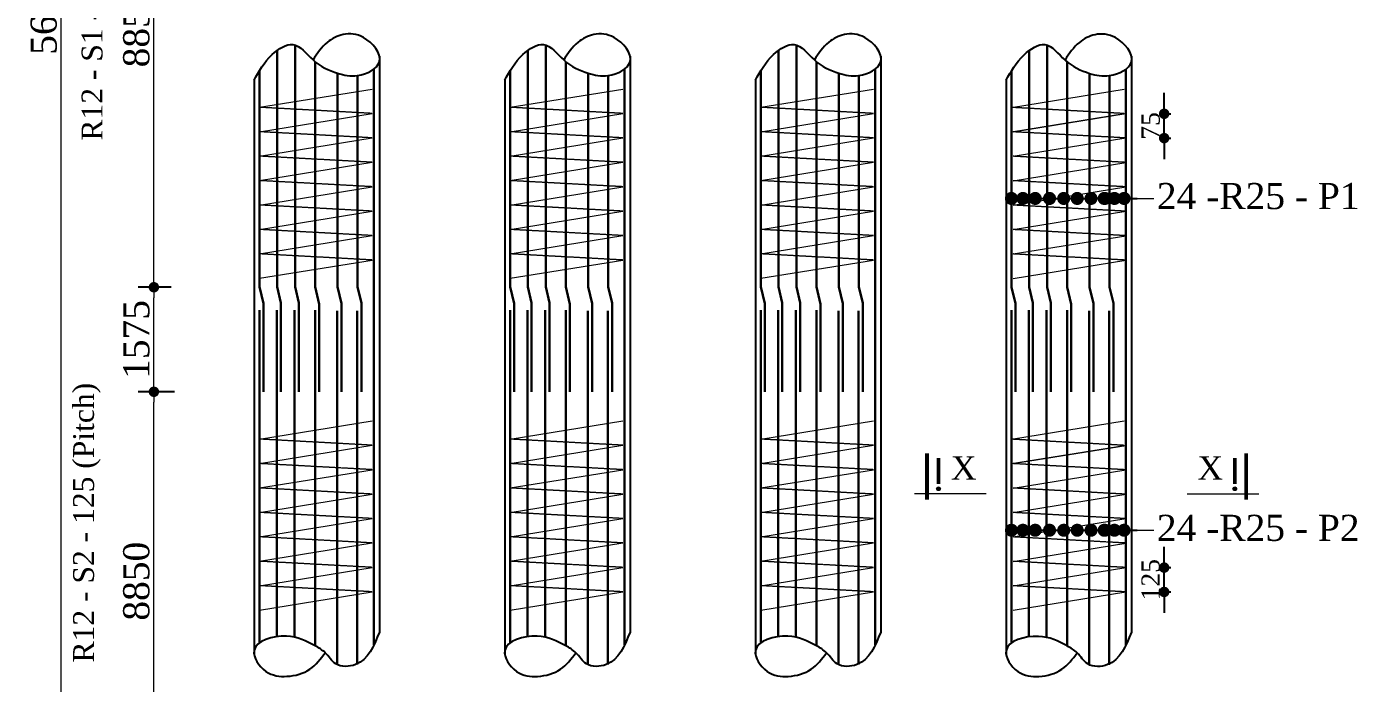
# Model space of a CAD drawing. Header units: millimetres. Extents: x -452357 to 35267, y 81803 to 461763.
# Drawn here: x -189205 to -176463, y 279962 to 286249 of the extents above; entities that cross this region are included whole.
import ezdxf

# ---------------------------------------------------------------- set-up
doc = ezdxf.new("R2010")
doc.units = ezdxf.units.MM
doc.header["$PDMODE"] = 2
doc.linetypes.add('DASHEDX2', pattern=[38.1, 25.4, -12.7])
doc.layers.get('Defpoints').update_dxf_attribs({"lineweight": 13})
for name, color, linetype, lineweight in [('Binder', 136, 'Continuous', 15), ('dim', 96, 'Continuous', 25), ('Dimision', 96, 'Continuous', 18), ('Reinf.', 12, 'Continuous', 30), ('Text', 7, 'Continuous', 15)]:
    doc.layers.add(name, color=color, linetype=linetype, lineweight=lineweight)
doc.layers.add('Pire Line', color=11, linetype='Continuous')
doc.styles.get("Standard").update_dxf_attribs({"font": 'times.ttf'})
doc.dimstyles.new('ISO-25', dxfattribs={"dimtxt": 175, "dimasz": 100, "dimexe": 65, "dimexo": 115.625, "dimgap": 40, "dimtad": 1, "dimtoh": 1, "dimdec": 0, "dimtxsty": 'Standard', "dimblk": 'DOT', "dimcen": 300, "dimclrd": 256, "dimclre": 256, "dimclrt": 256, "dimadec": 0, "dimazin": 0, "dimtfac": 1, "dimtdec": 0, "dimtix": 1, "dimtmove": 0, "dimatfit": 3, "dimldrblk": 'DOT', "dimfxl": 75, "dimlwd": -1, "dimarcsym": 0})

# ---------------------------------------------------------------- blocks, each defined once
blk = doc.blocks.new('_Dot')
at = {"color": 0, "linetype": 'ByBlock', "lineweight": -2}
blk.add_line((-0.5, 0), (-1, 0), dxfattribs=at)
at = {"color": 0, "linetype": 'ByBlock', "const_width": 0.5}
blk.add_lwpolyline([(-0.25, 0, 1), (0.25, 0, 1)], format="xyb", close=True, dxfattribs=at)
blk = doc.blocks.new('*D359')
at = {"layer": 'Defpoints', "color": 0, "ltscale": 3, "transparency": 16777216}
for p in [(-187986, 283754), (-187703, 283754), (-187673, 282753)]:
    blk.add_point(p, dxfattribs=at)
at = {"layer": 'Dimision', "color": 1, "lineweight": -2, "ltscale": 3, "transparency": 16777216}
for p, q in [((-187819, 283754), (-188136, 283754)), ((-187788, 282753), (-188136, 282753))]:
    blk.add_line(p, q, dxfattribs=at)
at = {"layer": 'Dimision', "ltscale": 3, "transparency": 16777216}
blk.add_line((-187986, 282853), (-187986, 283654), dxfattribs=at)
at = {"layer": 'Dimision', "ltscale": 3, "transparency": 16777216, "xscale": 100, "yscale": 100, "zscale": 100}
for p, rotation in [((-187986, 283754), 90), ((-187986, 282753), 270)]:
    blk.add_blockref('_Dot', p, dxfattribs=dict(at, rotation=rotation))
at = {"layer": 'Dimision', "ltscale": 3, "transparency": 16777216, "insert": (-188153, 283254), "char_height": 250, "attachment_point": 5, "rotation": 90}
blk.add_mtext('1575', dxfattribs=at)
blk = doc.blocks.new('*D361')
at = {"layer": 'Defpoints', "color": 0, "ltscale": 3, "transparency": 16777216}
for p in [(-187986, 282753), (-187673, 282753), (-187703, 279126)]:
    blk.add_point(p, dxfattribs=at)
at = {"layer": 'Dimision', "color": 1, "lineweight": -2, "ltscale": 3, "transparency": 16777216}
for p, q in [((-187788, 282753), (-188136, 282753)), ((-187819, 279126), (-188136, 279126))]:
    blk.add_line(p, q, dxfattribs=at)
at = {"layer": 'Dimision', "ltscale": 3, "transparency": 16777216}
blk.add_line((-187986, 279226), (-187986, 282653), dxfattribs=at)
at = {"layer": 'Dimision', "ltscale": 3, "transparency": 16777216, "xscale": 100, "yscale": 100, "zscale": 100}
for p, rotation in [((-187986, 282753), 90), ((-187986, 279126), 270)]:
    blk.add_blockref('_Dot', p, dxfattribs=dict(at, rotation=rotation))
at = {"layer": 'Dimision', "ltscale": 3, "transparency": 16777216, "insert": (-188153, 280940), "char_height": 250, "attachment_point": 5, "rotation": 90}
blk.add_mtext('8850', dxfattribs=at)
blk = doc.blocks.new('*D362')
at = {"layer": 'Defpoints', "color": 0, "ltscale": 3, "transparency": 16777216}
for p in [(-187986, 288719), (-187684, 288719), (-187703, 283754)]:
    blk.add_point(p, dxfattribs=at)
at = {"layer": 'Dimision', "color": 1, "lineweight": -2, "ltscale": 3, "transparency": 16777216}
for p, q in [((-187800, 288719), (-188136, 288719)), ((-187819, 283754), (-188136, 283754))]:
    blk.add_line(p, q, dxfattribs=at)
at = {"layer": 'Dimision', "ltscale": 3, "transparency": 16777216}
blk.add_line((-187986, 283854), (-187986, 288619), dxfattribs=at)
at = {"layer": 'Dimision', "ltscale": 3, "transparency": 16777216, "xscale": 100, "yscale": 100, "zscale": 100}
for p, rotation in [((-187986, 288719), 90), ((-187986, 283754), 270)]:
    blk.add_blockref('_Dot', p, dxfattribs=dict(at, rotation=rotation))
at = {"layer": 'Dimision', "ltscale": 3, "transparency": 16777216, "insert": (-188153, 286236), "char_height": 250, "attachment_point": 5, "rotation": 90}
blk.add_mtext('8850', dxfattribs=at)
blk = doc.blocks.new('*D348')
at = {"layer": 'Defpoints', "color": 0, "ltscale": 3, "transparency": 16777216}
for p in [(-188873, 301289), (-188486, 301289), (-188319, 271614)]:
    blk.add_point(p, dxfattribs=at)
at = {"layer": 'Dimision', "color": 1, "lineweight": -2, "ltscale": 3, "transparency": 16777216}
for p, q in [((-188602, 301289), (-189023, 301289)), ((-188435, 271614), (-189023, 271614))]:
    blk.add_line(p, q, dxfattribs=at)
at = {"layer": 'Dimision', "ltscale": 3, "transparency": 16777216}
blk.add_line((-188873, 271714), (-188873, 301189), dxfattribs=at)
at = {"layer": 'Dimision', "ltscale": 3, "transparency": 16777216, "xscale": 100, "yscale": 100, "zscale": 100}
for p, rotation in [((-188873, 301289), 90), ((-188873, 271614), 270)]:
    blk.add_blockref('_Dot', p, dxfattribs=dict(at, rotation=rotation))
at = {"layer": 'Dimision', "ltscale": 3, "transparency": 16777216, "insert": (-189040, 286451), "char_height": 250, "attachment_point": 5, "rotation": 90}
blk.add_mtext('56450', dxfattribs=at)
blk = doc.blocks.new('*D334')
at = {"layer": 'Defpoints', "color": 0, "ltscale": 3, "transparency": 16777216}
for p in [(-178722, 285414), (-178313, 285414), (-178736, 285181)]:
    blk.add_point(p, dxfattribs=at)
at = {"layer": 'Pire Line', "linetype": 'Continuous', "ltscale": 3, "transparency": 16777216}
for p, q in [((-178313, 285514), (-178313, 285614)), ((-178313, 285181), (-178313, 285414)), ((-178313, 285081), (-178313, 284981))]:
    blk.add_line(p, q, dxfattribs=at)
at = {"layer": 'Pire Line', "linetype": 'Continuous', "lineweight": -2, "ltscale": 3, "transparency": 16777216}
for p, q in [((-178348, 285414), (-178248, 285414)), ((-178348, 285181), (-178248, 285181))]:
    blk.add_line(p, q, dxfattribs=at)
at = {"layer": 'Pire Line', "ltscale": 3, "transparency": 16777216, "xscale": 100, "yscale": 100, "zscale": 100}
for p, rotation in [((-178313, 285414), 270), ((-178313, 285181), 90)]:
    blk.add_blockref('_Dot', p, dxfattribs=dict(at, rotation=rotation))
at = {"layer": 'Pire Line', "ltscale": 3, "transparency": 16777216, "insert": (-178442, 285298), "char_height": 175, "attachment_point": 5, "rotation": 90}
blk.add_mtext('75', dxfattribs=at)
blk = doc.blocks.new('*D337')
at = {"layer": 'Defpoints', "color": 0, "ltscale": 3, "transparency": 16777216}
for p in [(-178722, 281070), (-178313, 281070), (-178736, 280837)]:
    blk.add_point(p, dxfattribs=at)
at = {"layer": 'Pire Line', "linetype": 'Continuous', "ltscale": 3, "transparency": 16777216}
for p, q in [((-178313, 281170), (-178313, 281270)), ((-178313, 280837), (-178313, 281070)), ((-178313, 280737), (-178313, 280637))]:
    blk.add_line(p, q, dxfattribs=at)
at = {"layer": 'Pire Line', "linetype": 'Continuous', "lineweight": -2, "ltscale": 3, "transparency": 16777216}
for p, q in [((-178348, 281070), (-178248, 281070)), ((-178348, 280837), (-178248, 280837))]:
    blk.add_line(p, q, dxfattribs=at)
at = {"layer": 'Pire Line', "ltscale": 3, "transparency": 16777216, "xscale": 100, "yscale": 100, "zscale": 100}
for p, rotation in [((-178313, 281070), 270), ((-178313, 280837), 90)]:
    blk.add_blockref('_Dot', p, dxfattribs=dict(at, rotation=rotation))
at = {"layer": 'Pire Line', "ltscale": 3, "transparency": 16777216, "insert": (-178442, 280954), "char_height": 175, "attachment_point": 5, "rotation": 90}
blk.add_mtext('125', dxfattribs=at)

msp = doc.modelspace()

# ---------------------------------------------------------------- hatches: boundary and pattern name
at = {"layer": 'Text'}
for points in [[(-180473.8, 281842.9, 1), (-180473.8, 281807, 1)], [(-177637.1, 281842.9, -1), (-177637.1, 281807, -1)]]:
    msp.add_hatch(color=256, dxfattribs=at).paths.add_polyline_path(points)

# ---------------------------------------------------------------- linework, layer by layer
at = {"layer": 'Binder', "ltscale": 5}
for p, q in [((-186975.2, 285476.1), (-185896.3, 285651.2)), ((-184575.2, 285476), (-183496.4, 285651.1)), ((-182175.2, 285476), (-181096.4, 285651.1)), ((-179775.2, 285475), (-178696.3, 285650.1)), ((-186975.2, 285242.3), (-185896.3, 285417.4)), ((-184575.2, 285242.2), (-183496.4, 285417.3)), ((-182175.2, 285242.2), (-181096.4, 285417.3)), ((-179775.2, 285241.2), (-178696.3, 285416.3)), ((-179758, 285241.2), (-178679.2, 285416.3)), ((-186975.2, 285008.5), (-185896.3, 285183.6)), ((-184575.2, 285008.3), (-183496.4, 285183.5)), ((-182175.2, 285008.3), (-181096.4, 285183.5)), ((-179758, 285007.4), (-178679.2, 285182.5)), ((-186975.2, 284774.7), (-185896.3, 284949.8)), ((-184575.2, 284774.5), (-183496.4, 284949.7)), ((-182175.2, 284774.5), (-181096.4, 284949.7)), ((-179758, 284773.6), (-178679.2, 284948.7)), ((-186975.2, 284540.8), (-185896.3, 284716)), ((-184575.2, 284540.7), (-183496.4, 284715.9)), ((-182175.2, 284540.7), (-181096.4, 284715.9)), ((-179758, 284539.8), (-178679.2, 284714.9)), ((-186975.2, 284307), (-185896.3, 284482.2)), ((-184575.2, 284306.9), (-183496.4, 284482.1)), ((-182175.2, 284306.9), (-181096.4, 284482.1)), ((-179758, 284306), (-178679.2, 284481.1)), ((-186975.2, 284073.2), (-185896.3, 284248.4)), ((-184575.2, 284073.1), (-183496.4, 284248.3)), ((-182175.2, 284073.1), (-181096.4, 284248.3)), ((-179758, 284072.1), (-178679.2, 284247.3)), ((-186975.2, 283839.4), (-185896.3, 284014.6)), ((-184575.2, 283839.3), (-183496.4, 284014.4)), ((-182175.2, 283839.3), (-181096.4, 284014.4)), ((-179758, 283838.3), (-178679.2, 284013.5)), ((-186975.2, 282300.1), (-185896.3, 282475.2)), ((-184575.2, 282299.9), (-183496.4, 282475.1)), ((-182175.2, 282299.9), (-181096.4, 282475.1)), ((-179775.2, 282299), (-178696.3, 282474.1)), ((-186975.2, 282066.2), (-185896.3, 282241.4)), ((-184575.2, 282066.1), (-183496.4, 282241.3)), ((-182175.2, 282066.1), (-181096.4, 282241.3)), ((-179775.2, 282065.2), (-178696.3, 282240.3)), ((-179758, 282065.2), (-178679.2, 282240.3)), ((-186975.2, 281832.4), (-185896.3, 282007.6)), ((-184575.2, 281832.3), (-183496.4, 282007.5)), ((-182175.2, 281832.3), (-181096.4, 282007.5)), ((-179758, 281831.4), (-178679.2, 282006.5)), ((-186975.2, 281598.6), (-185896.3, 281773.8)), ((-184575.2, 281598.5), (-183496.4, 281773.7)), ((-182175.2, 281598.5), (-181096.4, 281773.7)), ((-179758, 281597.5), (-178679.2, 281772.7)), ((-186975.2, 281364.8), (-185896.3, 281540)), ((-184575.2, 281364.7), (-183496.4, 281539.8)), ((-182175.2, 281364.7), (-181096.4, 281539.8)), ((-179758, 281363.7), (-178679.2, 281538.9)), ((-186975.2, 281131), (-185896.3, 281306.2)), ((-184575.2, 281130.9), (-183496.4, 281306)), ((-182175.2, 281130.9), (-181096.4, 281306)), ((-179758, 281129.9), (-178679.2, 281305.1)), ((-186975.2, 280897.2), (-185896.3, 281072.3)), ((-184575.2, 280897.1), (-183496.4, 281072.2)), ((-182175.2, 280897.1), (-181096.4, 281072.2)), ((-179758, 280896.1), (-178679.2, 281071.3)), ((-186975.2, 280663.4), (-185896.3, 280838.5)), ((-184575.2, 280663.3), (-183496.4, 280838.4)), ((-182175.2, 280663.3), (-181096.4, 280838.4)), ((-179758, 280662.3), (-178679.2, 280837.5))]:
    msp.add_line(p, q, dxfattribs=at)
at = {"layer": 'Binder', "linetype": 'DASHEDX2', "ltscale": 0.007}
for p, q in [((-185896.3, 285417.4), (-186975.2, 285476.1)), ((-183496.4, 285417.3), (-184575.2, 285476)), ((-181096.4, 285417.3), (-182175.2, 285476)), ((-178696.3, 285416.3), (-179775.2, 285475)), ((-185896.3, 285183.6), (-186975.2, 285242.3)), ((-183496.4, 285183.5), (-184575.2, 285242.2)), ((-181096.4, 285183.5), (-182175.2, 285242.2)), ((-178679.2, 285182.5), (-179758, 285241.2)), ((-185896.3, 284949.8), (-186975.2, 285008.5)), ((-183496.4, 284949.7), (-184575.2, 285008.3)), ((-181096.4, 284949.7), (-182175.2, 285008.3)), ((-178679.2, 284948.7), (-179758, 285007.4)), ((-185896.3, 284716), (-186975.2, 284774.7)), ((-183496.4, 284715.9), (-184575.2, 284774.5)), ((-181096.4, 284715.9), (-182175.2, 284774.5)), ((-178679.2, 284714.9), (-179758, 284773.6)), ((-185896.3, 284482.2), (-186975.2, 284540.8)), ((-183496.4, 284482.1), (-184575.2, 284540.7)), ((-181096.4, 284482.1), (-182175.2, 284540.7)), ((-178679.2, 284481.1), (-179758, 284539.8)), ((-185896.3, 284248.4), (-186975.2, 284307)), ((-183496.4, 284248.3), (-184575.2, 284306.9)), ((-181096.4, 284248.3), (-182175.2, 284306.9)), ((-178679.2, 284247.3), (-179758, 284306)), ((-185896.3, 284014.6), (-186975.2, 284073.2)), ((-183496.4, 284014.4), (-184575.2, 284073.1)), ((-181096.4, 284014.4), (-182175.2, 284073.1)), ((-178679.2, 284013.5), (-179758, 284072.1)), ((-185896.3, 282241.4), (-186975.2, 282300.1)), ((-183496.4, 282241.3), (-184575.2, 282299.9)), ((-181096.4, 282241.3), (-182175.2, 282299.9)), ((-178696.3, 282240.3), (-179775.2, 282299)), ((-185896.3, 282007.6), (-186975.2, 282066.2)), ((-183496.4, 282007.5), (-184575.2, 282066.1)), ((-181096.4, 282007.5), (-182175.2, 282066.1)), ((-178679.2, 282006.5), (-179758, 282065.2)), ((-185896.3, 281773.8), (-186975.2, 281832.4)), ((-183496.4, 281773.7), (-184575.2, 281832.3)), ((-181096.4, 281773.7), (-182175.2, 281832.3)), ((-178679.2, 281772.7), (-179758, 281831.4)), ((-185896.3, 281540), (-186975.2, 281598.6)), ((-183496.4, 281539.8), (-184575.2, 281598.5)), ((-181096.4, 281539.8), (-182175.2, 281598.5)), ((-178679.2, 281538.9), (-179758, 281597.5)), ((-185896.3, 281306.2), (-186975.2, 281364.8)), ((-183496.4, 281306), (-184575.2, 281364.7)), ((-181096.4, 281306), (-182175.2, 281364.7)), ((-178679.2, 281305.1), (-179758, 281363.7)), ((-185896.3, 281072.3), (-186975.2, 281131)), ((-183496.4, 281072.2), (-184575.2, 281130.9)), ((-181096.4, 281072.2), (-182175.2, 281130.9)), ((-178679.2, 281071.3), (-179758, 281129.9)), ((-185896.3, 280838.5), (-186975.2, 280897.2)), ((-183496.4, 280838.4), (-184575.2, 280897.1)), ((-181096.4, 280838.4), (-182175.2, 280897.1)), ((-178679.2, 280837.5), (-179758, 280896.1))]:
    msp.add_line(p, q, dxfattribs=at)
at = {"layer": 'dim', "ltscale": 30}
for points in [[(-187026.8, 285736.2), (-186852.4, 285981), (-186654.7, 286077.6), (-186462.5, 285929.5), (-186226.9, 285802.3), (-186036.3, 285780.2), (-185826.7, 285913.1), (-185979.1, 286144), (-186174.9, 286172.6), (-186324.6, 286098.7), (-186462.5, 285929.5)], [(-184626.9, 285736.1), (-184452.4, 285980.8), (-184254.8, 286077.5), (-184062.5, 285929.4), (-183827, 285802.2), (-183636.3, 285780.1), (-183426.8, 285913), (-183579.1, 286143.9), (-183775, 286172.4), (-183924.7, 286098.5), (-184062.5, 285929.4)], [(-182226.9, 285736.1), (-182052.4, 285980.8), (-181854.8, 286077.5), (-181662.5, 285929.4), (-181427, 285802.2), (-181236.3, 285780.1), (-181026.8, 285913), (-181179.1, 286143.9), (-181375, 286172.4), (-181524.7, 286098.5), (-181662.5, 285929.4)], [(-179826.8, 285735.1), (-179652.4, 285979.9), (-179454.7, 286076.5), (-179262.5, 285928.4), (-179026.9, 285801.2), (-178836.3, 285779.1), (-178626.7, 285912.1), (-178779.1, 286142.9), (-178974.9, 286171.5), (-179124.6, 286097.6), (-179262.5, 285928.4)], [(-185826.7, 280452.1), (-186054.3, 280142.3), (-186244.2, 280149.7), (-186345.4, 280255.7), (-186442.8, 280321.6), (-186717, 280413.3), (-187026.7, 280276), (-186914.6, 280077.3), (-186711.7, 280029.6), (-186492.7, 280098.2), (-186345.4, 280255.7)], [(-183426.8, 280452), (-183654.4, 280142.2), (-183844.3, 280149.6), (-183945.4, 280255.6), (-184042.8, 280321.5), (-184317, 280413.2), (-184626.8, 280275.9), (-184514.6, 280077.2), (-184311.8, 280029.4), (-184092.7, 280098.1), (-183945.4, 280255.6)], [(-181026.8, 280452), (-181254.4, 280142.2), (-181444.3, 280149.6), (-181545.4, 280255.6), (-181642.8, 280321.5), (-181917, 280413.2), (-182226.8, 280275.9), (-182114.6, 280077.2), (-181911.8, 280029.4), (-181692.7, 280098.1), (-181545.4, 280255.6)], [(-178626.7, 280451), (-178854.3, 280141.2), (-179044.2, 280148.6), (-179145.4, 280254.6), (-179242.8, 280320.5), (-179517, 280412.3), (-179826.7, 280274.9), (-179714.6, 280076.2), (-179511.7, 280028.5), (-179292.7, 280097.2), (-179145.4, 280254.6)]]:
    msp.add_spline(points, degree=3, dxfattribs=at)
at = {"layer": 'Dimision', "ltscale": 5}
for p, q in [((-186031.8, 286120.7), (-186031.8, 286120.7)), ((-186031.8, 286120.7), (-186031.8, 286120.7)), ((-183631.8, 286120.6), (-183631.8, 286120.6)), ((-183631.8, 286120.6), (-183631.8, 286120.6)), ((-181231.8, 286120.6), (-181231.8, 286120.6)), ((-181231.8, 286120.6), (-181231.8, 286120.6)), ((-178412.8, 284603.8), (-178412.8, 284603.8)), ((-178412.8, 284603.8), (-178412.8, 284603.8)), ((-178412.8, 281427.8), (-178412.8, 281427.8)), ((-178412.8, 281427.8), (-178412.8, 281427.8))]:
    msp.add_line(p, q, dxfattribs=at)
at = {"layer": 'Pire Line', "ltscale": 3}
for p, q in [((-185826.7, 285965.5), (-185826.7, 280452.1)), ((-183426.8, 285965.3), (-183426.8, 280452)), ((-181026.8, 285965.3), (-181026.8, 280452)), ((-178626.7, 285964.4), (-178626.7, 284867.1)), ((-178626.7, 285964.4), (-178626.7, 280451)), ((-187026.7, 285736.3), (-187026.7, 280240.2)), ((-184626.8, 285736.2), (-184626.8, 280240.1)), ((-182226.8, 285736.2), (-182226.8, 280240.1)), ((-179826.7, 285735.3), (-179826.7, 284835)), ((-179826.7, 285735.3), (-179826.7, 280239.2))]:
    msp.add_line(p, q, dxfattribs=at)
at = {"layer": 'Reinf.', "ltscale": 5}
for p, q in [((-186633.9, 283756.4), (-186633.9, 286072.7)), ((-184233.9, 283756.3), (-184233.9, 286072.6)), ((-181833.9, 283756.3), (-181833.9, 286072.6)), ((-179433.9, 283755.3), (-179433.9, 286071.6)), ((-186806.9, 283756.4), (-186806.9, 286019.8)), ((-184406.9, 283756.3), (-184406.9, 286019.7)), ((-182006.9, 283756.3), (-182006.9, 286019.7)), ((-179606.9, 283755.3), (-179606.9, 286018.7)), ((-186443.1, 283756.4), (-186443.1, 285912.8)), ((-186226.9, 283756.4), (-186226.9, 285802.3)), ((-184043.1, 283756.3), (-184043.1, 285912.7)), ((-183827, 283756.3), (-183827, 285802.2)), ((-181643.1, 283756.3), (-181643.1, 285912.7)), ((-181427, 283756.3), (-181427, 285802.2)), ((-179243.1, 283755.3), (-179243.1, 285911.8)), ((-179026.9, 283755.3), (-179026.9, 285801.2)), ((-186975.2, 283756.4), (-186936.3, 283597.8)), ((-186806.9, 283756.4), (-186770.6, 283604.4)), ((-186633.9, 283756.4), (-186597.6, 283604.4)), ((-186443.1, 283756.4), (-186402.2, 283592.7)), ((-186226.9, 283756.4), (-186188.8, 283599.6)), ((-186036.3, 283756.4), (-185999.4, 283602.9)), ((-184575.2, 283756.3), (-184536.4, 283597.7)), ((-184406.9, 283756.3), (-184370.6, 283604.3)), ((-184233.9, 283756.3), (-184197.6, 283604.3)), ((-184043.1, 283756.3), (-184002.3, 283592.5)), ((-183827, 283756.3), (-183788.8, 283599.5)), ((-183636.3, 283756.3), (-183599.4, 283602.8)), ((-182175.2, 283756.3), (-182136.4, 283597.7)), ((-182006.9, 283756.3), (-181970.6, 283604.3)), ((-181833.9, 283756.3), (-181797.6, 283604.3)), ((-181643.1, 283756.3), (-181602.3, 283592.5)), ((-181427, 283756.3), (-181388.8, 283599.5)), ((-181236.3, 283756.3), (-181199.4, 283602.8)), ((-179775.2, 283755.3), (-179736.3, 283596.7)), ((-179606.9, 283755.3), (-179570.6, 283603.3)), ((-179433.9, 283755.3), (-179397.6, 283603.3)), ((-179243.1, 283755.3), (-179202.2, 283591.6)), ((-179026.9, 283755.3), (-178988.8, 283598.6)), ((-178836.3, 283755.3), (-178799.4, 283601.8)), ((-186936.3, 282753.5), (-186936.3, 283597.8)), ((-186770.6, 282753.5), (-186770.6, 283604.4)), ((-186599.6, 282753.5), (-186599.6, 283609.6)), ((-186443.1, 280321.8), (-186443.1, 283535.9)), ((-186402.2, 282753.5), (-186402.2, 283592.7)), ((-186188.8, 282753.5), (-186188.8, 283599.6)), ((-185999.4, 282753.5), (-185999.4, 283602.9)), ((-184536.4, 282753.5), (-184536.4, 283597.7)), ((-184370.6, 282753.5), (-184370.6, 283604.3)), ((-184199.6, 282753.5), (-184199.6, 283609.5)), ((-184043.1, 280321.6), (-184043.1, 283535.8)), ((-184002.3, 282753.5), (-184002.3, 283592.5)), ((-183788.8, 282753.5), (-183788.8, 283599.5)), ((-183599.4, 282753.5), (-183599.4, 283602.8)), ((-182136.4, 282753.5), (-182136.4, 283597.7)), ((-181970.6, 282753.5), (-181970.6, 283604.3)), ((-181799.6, 282753.5), (-181799.6, 283609.5)), ((-181643.1, 280321.6), (-181643.1, 283535.8)), ((-181602.3, 282753.5), (-181602.3, 283592.5)), ((-181388.8, 282753.5), (-181388.8, 283599.5)), ((-181199.4, 282753.5), (-181199.4, 283602.8)), ((-179736.3, 282753.5), (-179736.3, 283596.7)), ((-179570.6, 282753.5), (-179570.6, 283603.3)), ((-179399.6, 282753.5), (-179399.6, 283608.5)), ((-179243.1, 280320.7), (-179243.1, 283534.8)), ((-179202.2, 282753.5), (-179202.2, 283591.6)), ((-178988.8, 282753.5), (-178988.8, 283598.6)), ((-178799.4, 282753.5), (-178799.4, 283601.8))]:
    msp.add_line(p, q, dxfattribs=at)
for points in [[(-186975.2, 283756.4), (-186975.2, 285825.5)], [(-185879.2, 280329.6), (-185879.2, 285842.2)], [(-184575.2, 283756.3), (-184575.2, 285825.4)], [(-183479.3, 280329.5), (-183479.3, 285842.1)], [(-182175.2, 283756.3), (-182175.2, 285825.4)], [(-181079.3, 280329.5), (-181079.3, 285842.1)], [(-179775.2, 283755.3), (-179775.2, 285824.4)], [(-178679.2, 280328.5), (-178679.2, 285841.1)], [(-186036.3, 283756.4), (-186036.3, 285780.2)], [(-183636.3, 283756.3), (-183636.3, 285780.1)], [(-181236.3, 283756.3), (-181236.3, 285780.1)], [(-178836.3, 283755.3), (-178836.3, 285779.1)], [(-186975.2, 280349.9), (-186975.2, 283535.9)], [(-186809.4, 280408.5), (-186809.4, 283535.9)], [(-186638.4, 280403.4), (-186638.4, 283535.9)], [(-186229.9, 280142.1), (-186229.9, 283527.9)], [(-186040.5, 280142.1), (-186040.5, 283527.9)], [(-184575.2, 280349.8), (-184575.2, 283535.8)], [(-184409.5, 280408.4), (-184409.5, 283535.8)], [(-184238.5, 280403.3), (-184238.5, 283535.8)], [(-183830, 280142), (-183830, 283527.8)], [(-183640.6, 280142), (-183640.6, 283527.8)], [(-182175.2, 280349.8), (-182175.2, 283535.8)], [(-182009.5, 280408.4), (-182009.5, 283535.8)], [(-181838.5, 280403.3), (-181838.5, 283535.8)], [(-181430, 280142), (-181430, 283527.8)], [(-181240.6, 280142), (-181240.6, 283527.8)], [(-179775.2, 280348.9), (-179775.2, 283534.8)], [(-179609.4, 280407.4), (-179609.4, 283534.8)], [(-179438.4, 280402.3), (-179438.4, 283534.8)], [(-179029.9, 280141), (-179029.9, 283526.8)], [(-178840.5, 280141), (-178840.5, 283526.8)]]:
    msp.add_lwpolyline(points, dxfattribs=at)
at = {"layer": 'Text'}
for p, q in [((-180018.5, 281776.8), (-180702.7, 281776.8)), ((-178092.4, 281776.8), (-177408.2, 281776.8))]:
    msp.add_line(p, q, dxfattribs=at)
at = {"layer": 'Text', "const_width": 35.9}
for points in [[(-180584, 281721.9), (-180584, 282164.3)], [(-180473.8, 281870.4), (-180473.8, 282120)], [(-177637.1, 281870.4), (-177637.1, 282120)], [(-177526.9, 281721.9), (-177526.9, 282164.3)]]:
    msp.add_lwpolyline(points, dxfattribs=at)
at = {"layer": 'Text'}
for centre in [(-180473.8, 281824.9), (-177637.1, 281824.9)]:
    msp.add_circle(centre, 17.9, dxfattribs=at)

# ---------------------------------------------------------------- texts
at = {"layer": 'Dimision', "ltscale": 3, "char_height": 200, "attachment_point": 5, "rotation": 90}
for s, insert in [('R12 - S1 - 75 (Pitch)', (-188545.5, 286420.5)), ('R12 - S2 - 125 (Pitch)', (-188627.1, 281500.4))]:
    msp.add_mtext(s, dxfattribs=dict(at, insert=insert))
at = {"layer": 'Text'}
for s, height, p in [('24 -R25 - P1', 250, (-178382.8, 284501.9)), ('X', 224.2, (-180354.5, 281911.7)), ('X', 224.2, (-177994, 281911.7)), ('24 -R25 - P2', 250, (-178382.8, 281325.9))]:
    msp.add_text(s, height=height, dxfattribs=at).set_placement(p)

# ---------------------------------------------------------------- dimensions: what is measured, and where the dimension line sits
at = {"layer": 'Dimision', "ltscale": 3}
for base, p1, p2, text, picture, middle in [((-188873.3, 301288.6), (-188319.1, 271613.9), (-188485.9, 301288.6), '56450', '*D348', (-189040.5, 286451.2)), ((-187985.8, 288718.7), (-187703.3, 283753.6), (-187684.3, 288718.7), '8850', '*D362', (-188153, 286236.2)), ((-187985.8, 283753.6), (-187672.5, 282753.5), (-187703.3, 283753.6), '1575', '*D359', (-188153.3, 283253.6)), ((-187985.8, 282753.5), (-187703.3, 279126.2), (-187672.5, 282753.5), '8850', '*D361', (-188153, 280939.8))]:
    dim = msp.add_linear_dim(base=base, p1=p1, p2=p2, angle=90, text=text, dimstyle='ISO-25', override={"dimtxt": 250, "dimexe": 150, "dimclre": 1}, dxfattribs=at)
    dim.commit()
    dim.dimension.update_dxf_attribs({"geometry": picture, "text_midpoint": middle})
at = {"layer": 'Pire Line', "ltscale": 3}
for base, p1, p2, text, picture, middle in [((-178313, 285414.1), (-178736.2, 285181.2), (-178721.6, 285414.1), '75', '*D334', (-178442.3, 285297.7)), ((-178313, 281070.1), (-178736.2, 280837.2), (-178721.6, 281070.1), '125', '*D337', (-178442.1, 280953.7))]:
    dim = msp.add_linear_dim(base=base, p1=p1, p2=p2, angle=90, text=text, dimstyle='ISO-25', override={"dimfxl": 35, "dimfxlon": 1, "dimarcsym": 2}, dxfattribs=at)
    dim.commit()
    dim.dimension.update_dxf_attribs({"geometry": picture, "text_midpoint": middle})

# ---------------------------------------------------------------- leaders
at = {"layer": 'Dimision', "ltscale": 5}
for points in [[(-179775.2, 284603.8), (-178913.1, 284603.8)], [(-179665.5, 284603.8), (-178803.5, 284603.8)], [(-179547.9, 284603.8), (-178685.8, 284603.8)], [(-179410.6, 284603.8), (-178548.5, 284603.8)], [(-179274.8, 284603.8), (-178412.8, 284603.8)], [(-179145.6, 284603.8), (-178412.8, 284603.8)], [(-179013.1, 284603.8), (-178412.8, 284603.8)], [(-178887.1, 284603.8), (-178412.8, 284603.8)], [(-178881, 284603.8), (-178412.8, 284603.8)], [(-178881, 284603.8), (-178412.8, 284603.8)], [(-178789, 284603.8), (-178412.8, 284603.8)], [(-178789, 284603.8), (-178412.8, 284603.8)], [(-178697, 284603.8), (-178412.8, 284603.8)], [(-179775.2, 281427.8), (-178913.1, 281427.8)], [(-179665.5, 281427.8), (-178803.5, 281427.8)], [(-179547.9, 281427.8), (-178685.8, 281427.8)], [(-179410.6, 281427.8), (-178548.5, 281427.8)], [(-179274.8, 281427.8), (-178412.8, 281427.8)], [(-179145.6, 281427.8), (-178412.8, 281427.8)], [(-179013.1, 281427.8), (-178412.8, 281427.8)], [(-178887.1, 281427.8), (-178412.8, 281427.8)], [(-178881, 281427.8), (-178412.8, 281427.8)], [(-178881, 281427.8), (-178412.8, 281427.8)], [(-178789, 281427.8), (-178412.8, 281427.8)], [(-178789, 281427.8), (-178412.8, 281427.8)], [(-178697, 281427.8), (-178412.8, 281427.8)]]:
    msp.add_leader(points, dimstyle='ISO-25', override={"dimasz": 125, "dimtad": 0}, dxfattribs=at)

doc.saveas('drawing.dxf')
